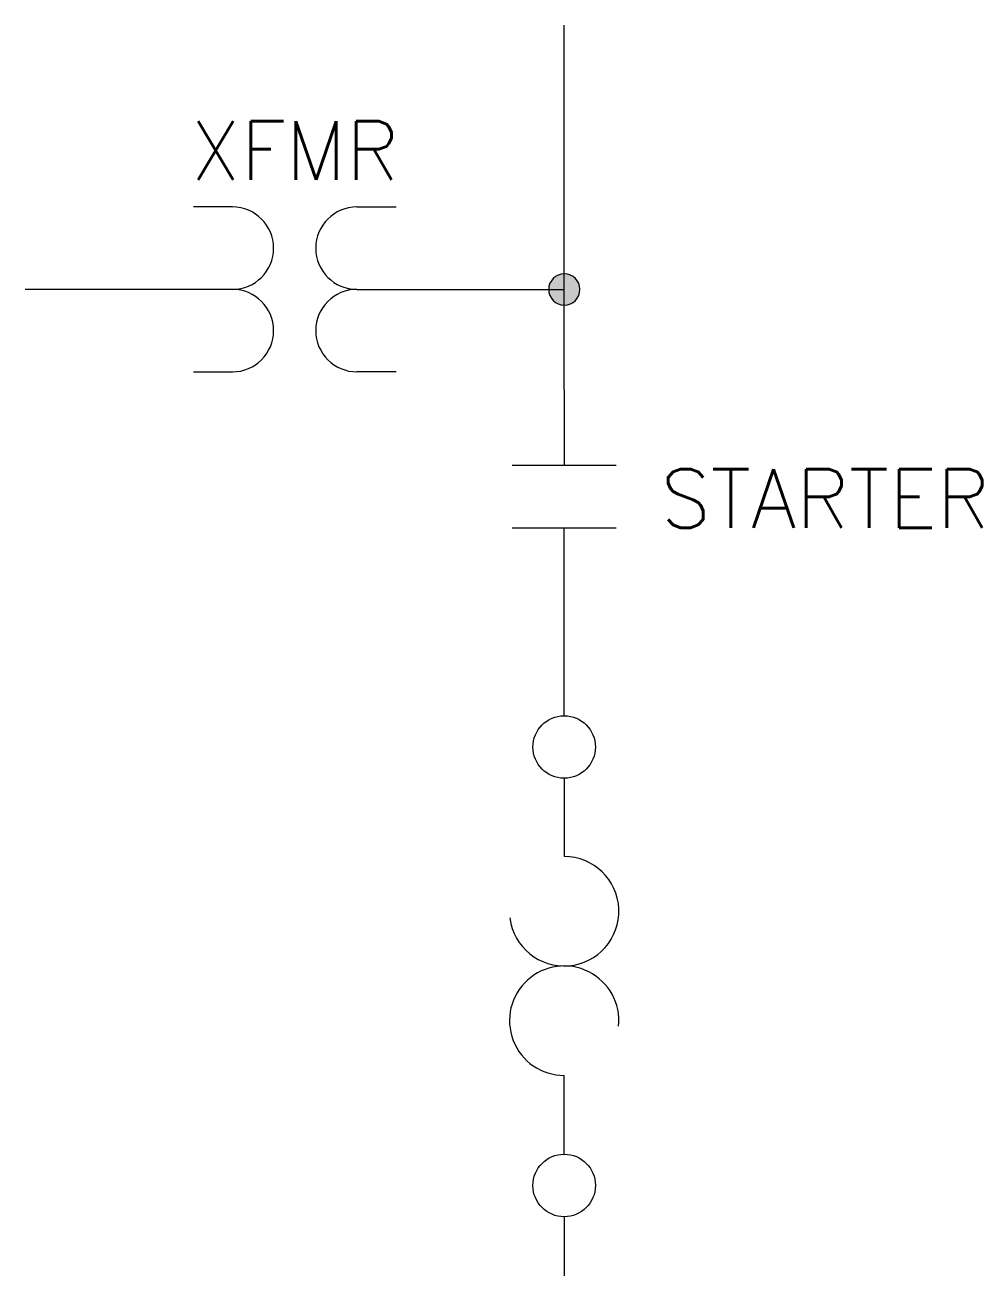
# Model space of a CAD drawing. Header units: inches. Extents: x -0.86 to 0.67, y -2 to 0.
import ezdxf
from ezdxf.enums import TextEntityAlignment as Align

# ---------------------------------------------------------------- set-up
doc = ezdxf.new("R2010")
doc.units = ezdxf.units.IN
doc.header["$LTSCALE"] = 0.5
doc.header["$MEASUREMENT"] = 0
doc.styles.add('Text', font='SIMPLEX.SHX', dxfattribs={"height": 0.1})

msp = doc.modelspace()

# ---------------------------------------------------------------- hatches: boundary and pattern name
h = msp.add_hatch(color=6)
h.dxf.hatch_style = 1
edge = h.paths.add_edge_path()
edge.add_arc((0.0002, -0.4227), 0.025, 0, 180)
edge.add_arc((0.0002, -0.4227), 0.025, 180, 360)

# ---------------------------------------------------------------- linework, layer by layer
at = {"color": 6}
for p, q in [((-0.0001, -0.5833), (0, 0)), ((-0.0001, -0.5833), (0, -0.6152)), ((0, -0.6152), (0, -0.645)), ((0, -0.645), (0, -0.7043)), ((0, -1.1043), (0, -0.8043)), ((0, -1.9053), (0, -2))]:
    msp.add_line(p, q, dxfattribs=at)
at = {"linetype": 'ByBlock', "lineweight": -2}
for p, q in [((-0.5307, -0.2908), (-0.5932, -0.2908)), ((-0.3315, -0.2908), (-0.269, -0.2908)), ((-0.5307, -0.4227), (-0.8625, -0.4227)), ((-0.3315, -0.4227), (0.0003, -0.4227)), ((-0.5932, -0.5545), (-0.5307, -0.5545)), ((-0.269, -0.5545), (-0.3315, -0.5545))]:
    msp.add_line(p, q, dxfattribs=at)
for p, q in [((0.0833, -0.7043), (-0.0833, -0.7043)), ((0.0833, -0.8043), (-0.0833, -0.8043)), ((0, -1.2043), (0, -1.3293)), ((0, -1.8053), (0, -1.6793))]:
    msp.add_line(p, q)
for centre in [(0, -1.1543), (0, -1.8553)]:
    msp.add_circle(centre, 0.05)
for centre, start, end in [((-0.5307, -0.3568), 270, 90), ((-0.3315, -0.3568), 90, 270), ((-0.5307, -0.4886), 270, 90), ((-0.3315, -0.4886), 90, 270)]:
    msp.add_arc(centre, 0.0659, start, end, dxfattribs=at)
at = {"color": 6}
for start, end in [(0, 180), (180, 0)]:
    msp.add_arc((0.0002, -0.4227), 0.025, start, end, dxfattribs=at)
for centre, start, end in [((0, -1.4168), 187.125, 90), ((0, -1.5918), 354.2894, 270)]:
    msp.add_arc(centre, 0.0875, start, end)

# ---------------------------------------------------------------- texts
at = {"color": 0, "style": 'Text'}
msp.add_attdef('XFMR', text='100VA', height=0.09375, dxfattribs=at).set_placement((-0.4311, -0.2008), align=Align.MIDDLE_CENTER)
msp.add_attdef('STARTER', text='1', height=0.0938, dxfattribs=at).set_placement((0.1541, -0.7568), align=Align.MIDDLE_LEFT)

doc.saveas('drawing.dxf')
